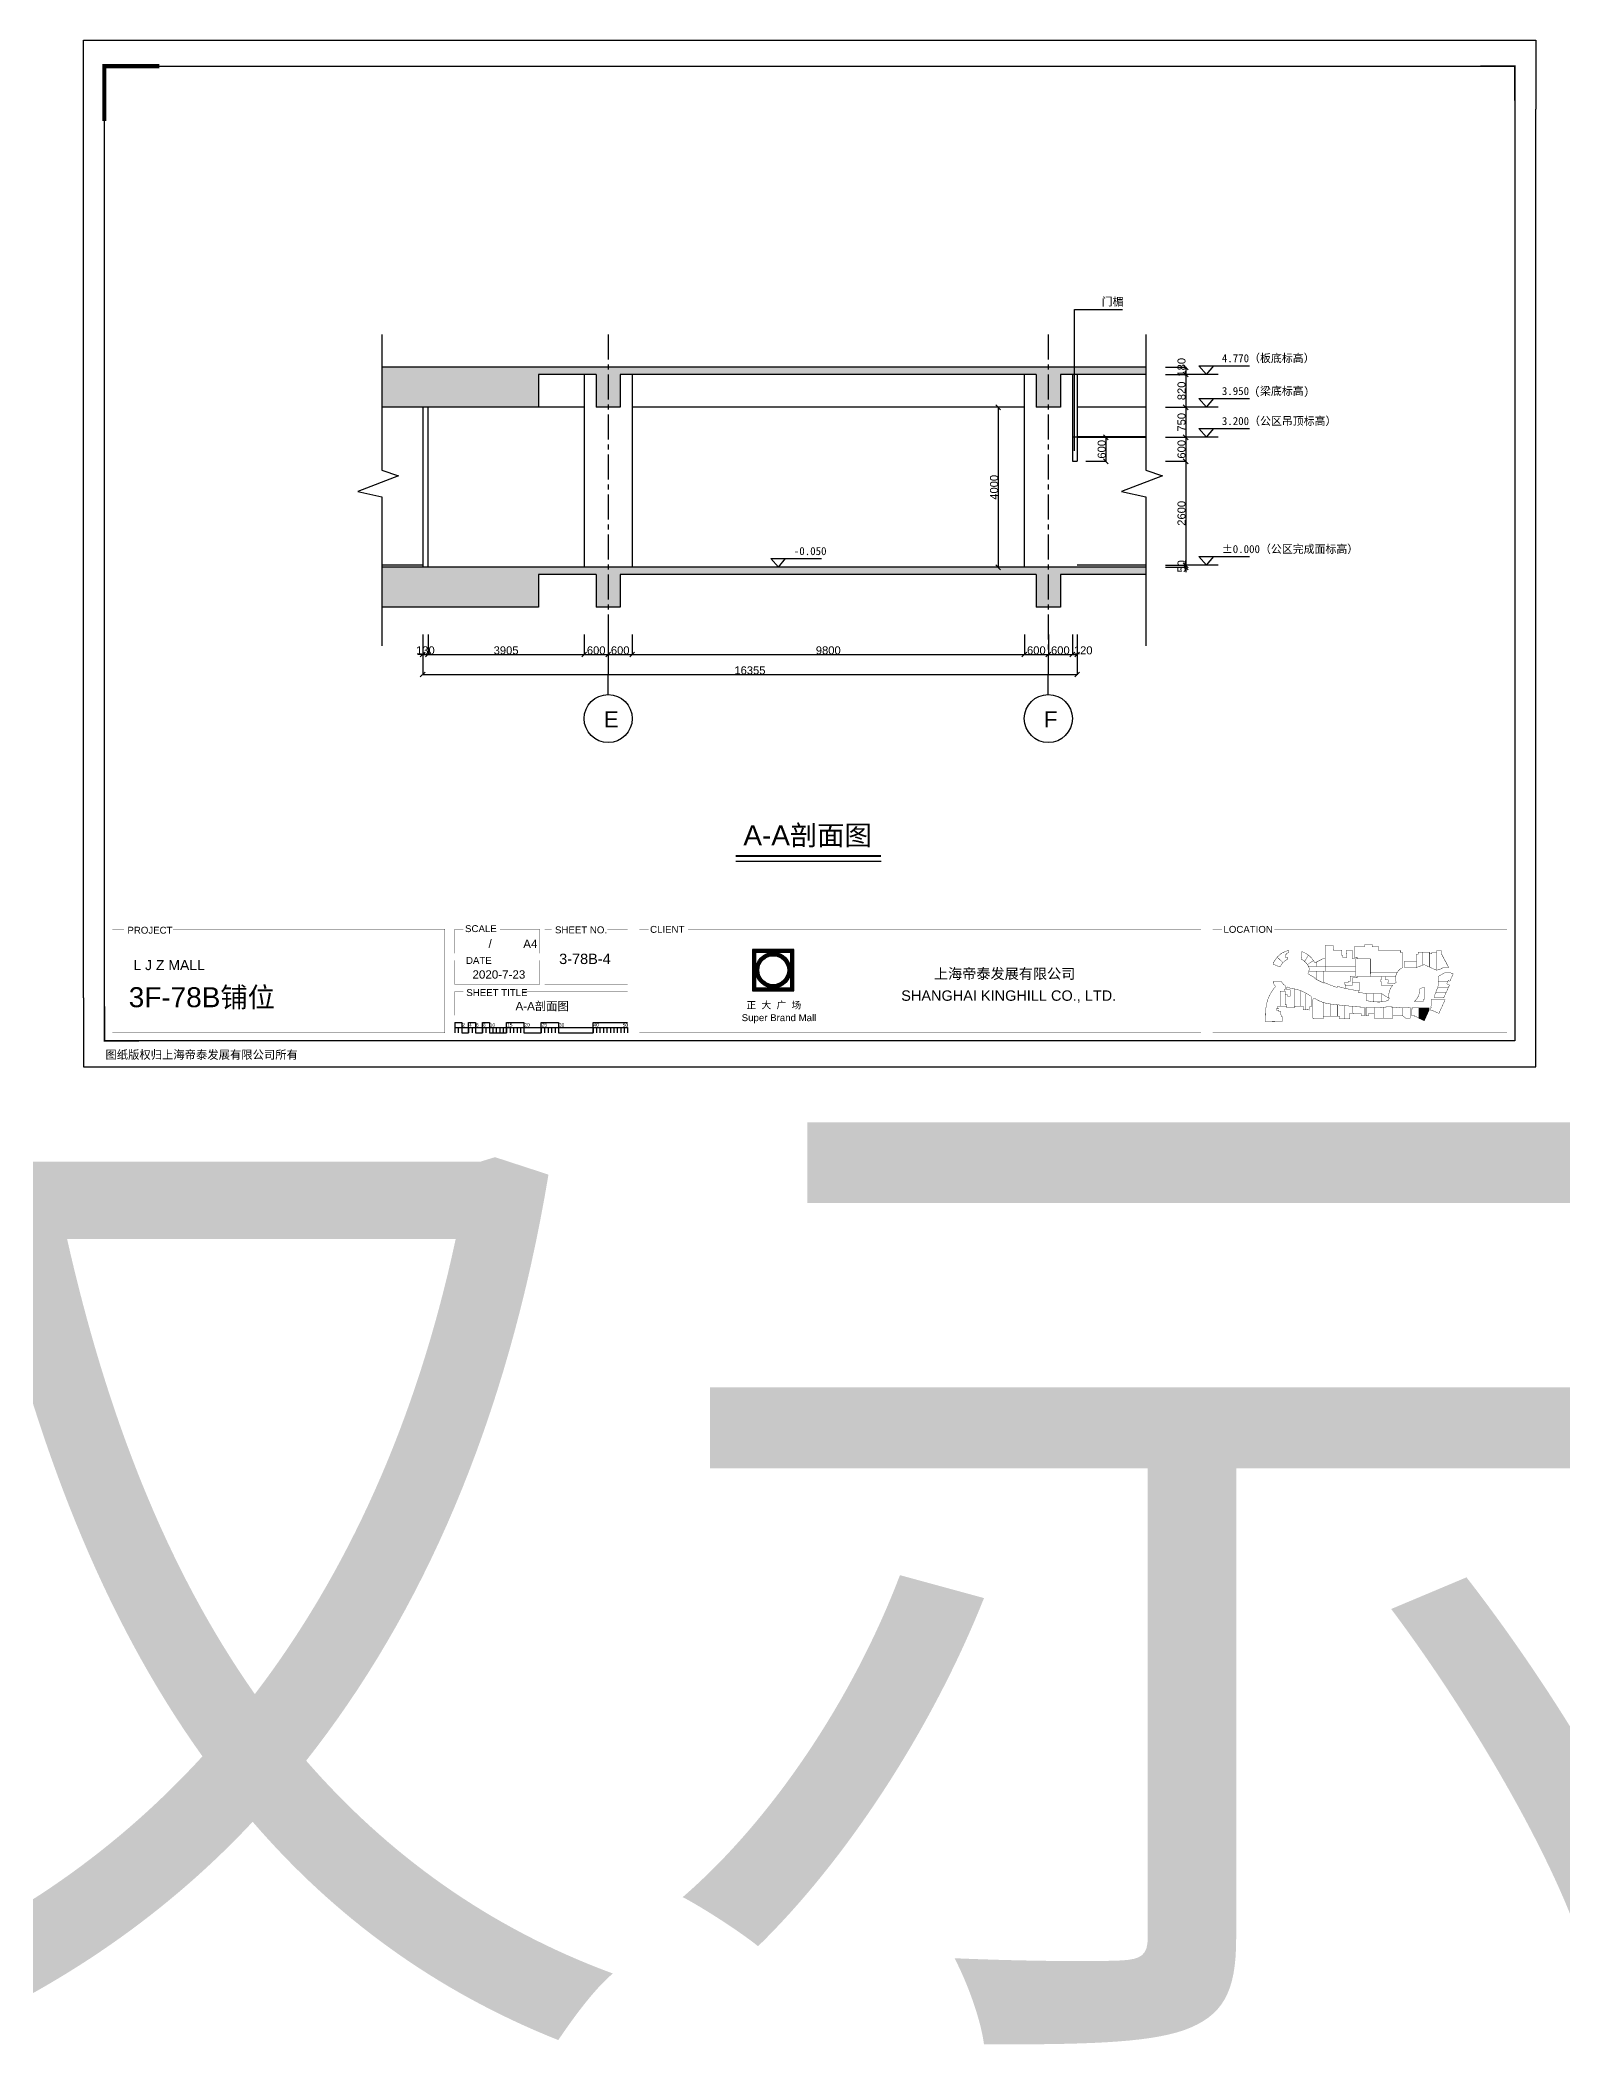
# Model space of a CAD drawing. Header units: inches. Extents: x -26443 to 171571, y -36276 to 39274.
# Drawn here: x 103735 to 141787, y -36276 to 13931 of the extents above; entities that cross this region are included whole.
import ezdxf
from ezdxf.enums import TextEntityAlignment as Align

# ---------------------------------------------------------------- set-up
doc = ezdxf.new("R2010")
doc.units = ezdxf.units.IN
doc.header["$MEASUREMENT"] = 0
doc.linetypes.add('CENTER', pattern=[2, 1.25, -0.25, 0.25, -0.25])
for name, color, linetype in [('DIM', 3, 'Continuous'), ('DIM TEXT', 7, 'Continuous'), ('WALL', 255, 'Continuous'), ('轴线', 10, 'CENTER')]:
    doc.layers.add(name, color=color, linetype=linetype)
doc.styles.get("Standard").update_dxf_attribs({"font": 'arial.ttf'})
doc.dimstyles.new('DIM-200MM', dxfattribs={"dimtxt": 200, "dimasz": 120, "dimexe": 10, "dimexo": 10, "dimgap": 0.7, "dimtad": 1, "dimdec": 0, "dimrnd": 5, "dimzin": 1, "dimdsep": 46, "dimtxsty": 'Standard', "dimblk": 'OBLIQUE', "dimcen": 0.5, "dimdle": 1, "dimclrd": 256, "dimclre": 256, "dimclrt": 7, "dimaunit": 1, "dimadec": 0, "dimazin": 0, "dimtfac": 1, "dimtdec": 0, "dimtix": 1, "dimtmove": 2, "dimatfit": 3, "dimfxl": 0, "dimtolj": 1, "dimtzin": 1, "dimarcsym": 0})

# ---------------------------------------------------------------- blocks, each defined once
blk = doc.blocks.new('A$C66BE637F')
at = {"const_width": 417}
blk.add_lwpolyline([(208, 5352), (208, 208), (5352, 208), (5352, 5352)], close=True, dxfattribs=at)
at = {"color": 8}
for points in [[(0, 5560), (0, 0), (5560, 0), (5560, 5560)], [(417, 5143), (417, 417), (5143, 417), (5143, 5143)]]:
    blk.add_lwpolyline(points, close=True, dxfattribs=at)
at = {"const_width": 417}
blk.add_lwpolyline([(625, 2780, 1), (4935, 2780, 1)], format="xyb", close=True, dxfattribs=at)
at = {"color": 8}
for radius in [2363, 1947]:
    blk.add_circle((2780, 2780), radius, dxfattribs=at)
blk = doc.blocks.new('_Oblique')
at = {"color": 0, "linetype": 'ByBlock', "lineweight": -2}
blk.add_line((-0.5, -0.5), (0.5, 0.5), dxfattribs=at)
blk = doc.blocks.new('*D145')
at = {"layer": 'DEFPOINTS', "color": 0, "transparency": 16777216}
for p in [(113295, 1534), (129650, 1831), (129650, -1925)]:
    blk.add_point(p, dxfattribs=at)
at = {"layer": 'DIM', "lineweight": -2, "transparency": 16777216}
for p, q in [((113295, -1425), (113295, -1935)), ((129650, -1425), (129650, -1935)), ((113294, -1925), (129651, -1925))]:
    blk.add_line(p, q, dxfattribs=at)
at = {"layer": 'DIM', "lineweight": -2, "transparency": 16777216, "xscale": 120, "yscale": 120, "zscale": 120, "rotation": 180}
blk.add_blockref('_Oblique', (113295, -1925), dxfattribs=at)
at = {"layer": 'DIM', "lineweight": -2, "transparency": 16777216, "xscale": 120, "yscale": 120, "zscale": 120}
blk.add_blockref('_Oblique', (129650, -1925), dxfattribs=at)
at = {"layer": 'DIM', "color": 7, "transparency": 16777216, "insert": (121472, -1822), "char_height": 200, "attachment_point": 5}
blk.add_mtext('\\A1;16355', dxfattribs=at)
blk = doc.blocks.new('*D146')
at = {"layer": 'DEFPOINTS', "color": 0, "transparency": 16777216}
for p in [(113295, 1366), (113427, 1366), (113427, -1425)]:
    blk.add_point(p, dxfattribs=at)
at = {"layer": 'DIM', "lineweight": -2, "transparency": 16777216}
for p, q in [((113295, -925), (113295, -1435)), ((113427, -925), (113427, -1435)), ((113295, -1425), (113175, -1425)), ((113295, -1425), (113427, -1425)), ((113427, -1425), (113547, -1425))]:
    blk.add_line(p, q, dxfattribs=at)
at = {"layer": 'DIM', "lineweight": -2, "transparency": 16777216, "xscale": 120, "yscale": 120, "zscale": 120}
blk.add_blockref('_Oblique', (113295, -1425), dxfattribs=at)
at = {"layer": 'DIM', "lineweight": -2, "transparency": 16777216, "xscale": 120, "yscale": 120, "zscale": 120, "rotation": 180}
blk.add_blockref('_Oblique', (113427, -1425), dxfattribs=at)
at = {"layer": 'DIM', "color": 7, "transparency": 16777216, "insert": (113361, -1322), "char_height": 200, "attachment_point": 5}
blk.add_mtext('\\A1;130', dxfattribs=at)
blk = doc.blocks.new('*D147')
at = {"layer": 'DEFPOINTS', "color": 0, "transparency": 16777216}
for p in [(113427, 1366), (117330, 1149), (117330, -1425)]:
    blk.add_point(p, dxfattribs=at)
at = {"layer": 'DIM', "lineweight": -2, "transparency": 16777216}
for p, q in [((113427, -925), (113427, -1435)), ((117330, -925), (117330, -1435)), ((113426, -1425), (117331, -1425))]:
    blk.add_line(p, q, dxfattribs=at)
at = {"layer": 'DIM', "lineweight": -2, "transparency": 16777216, "xscale": 120, "yscale": 120, "zscale": 120, "rotation": 180}
blk.add_blockref('_Oblique', (113427, -1425), dxfattribs=at)
at = {"layer": 'DIM', "lineweight": -2, "transparency": 16777216, "xscale": 120, "yscale": 120, "zscale": 120}
blk.add_blockref('_Oblique', (117330, -1425), dxfattribs=at)
at = {"layer": 'DIM', "color": 7, "transparency": 16777216, "insert": (115378, -1322), "char_height": 200, "attachment_point": 5}
blk.add_mtext('\\A1;3905', dxfattribs=at)
blk = doc.blocks.new('*D148')
at = {"layer": 'DEFPOINTS', "color": 0, "transparency": 16777216}
for p in [(117330, 1149), (117930, 1167), (117930, -1425)]:
    blk.add_point(p, dxfattribs=at)
at = {"layer": 'DIM', "lineweight": -2, "transparency": 16777216}
for p, q in [((117330, -925), (117330, -1435)), ((117930, -925), (117930, -1435)), ((117329, -1425), (117931, -1425))]:
    blk.add_line(p, q, dxfattribs=at)
at = {"layer": 'DIM', "lineweight": -2, "transparency": 16777216, "xscale": 120, "yscale": 120, "zscale": 120, "rotation": 180}
blk.add_blockref('_Oblique', (117330, -1425), dxfattribs=at)
at = {"layer": 'DIM', "lineweight": -2, "transparency": 16777216, "xscale": 120, "yscale": 120, "zscale": 120}
blk.add_blockref('_Oblique', (117930, -1425), dxfattribs=at)
at = {"layer": 'DIM', "color": 7, "transparency": 16777216, "insert": (117630, -1322), "char_height": 200, "attachment_point": 5}
blk.add_mtext('\\A1;600', dxfattribs=at)
blk = doc.blocks.new('*D149')
at = {"layer": 'DEFPOINTS', "color": 0, "transparency": 16777216}
for p in [(117930, 1167), (118530, 1167), (118530, -1425)]:
    blk.add_point(p, dxfattribs=at)
at = {"layer": 'DIM', "lineweight": -2, "transparency": 16777216}
for p, q in [((117930, -925), (117930, -1435)), ((118530, -925), (118530, -1435)), ((117929, -1425), (118531, -1425))]:
    blk.add_line(p, q, dxfattribs=at)
at = {"layer": 'DIM', "lineweight": -2, "transparency": 16777216, "xscale": 120, "yscale": 120, "zscale": 120, "rotation": 180}
blk.add_blockref('_Oblique', (117930, -1425), dxfattribs=at)
at = {"layer": 'DIM', "lineweight": -2, "transparency": 16777216, "xscale": 120, "yscale": 120, "zscale": 120}
blk.add_blockref('_Oblique', (118530, -1425), dxfattribs=at)
at = {"layer": 'DIM', "color": 7, "transparency": 16777216, "insert": (118230, -1322), "char_height": 200, "attachment_point": 5}
blk.add_mtext('\\A1;600', dxfattribs=at)
blk = doc.blocks.new('*D150')
at = {"layer": 'DEFPOINTS', "color": 0, "transparency": 16777216}
for p in [(128330, 1778), (118530, 1167), (128330, -1425)]:
    blk.add_point(p, dxfattribs=at)
at = {"layer": 'DIM', "lineweight": -2, "transparency": 16777216}
for p, q in [((118530, -925), (118530, -1435)), ((128330, -925), (128330, -1435)), ((118529, -1425), (128331, -1425))]:
    blk.add_line(p, q, dxfattribs=at)
at = {"layer": 'DIM', "lineweight": -2, "transparency": 16777216, "xscale": 120, "yscale": 120, "zscale": 120, "rotation": 180}
blk.add_blockref('_Oblique', (118530, -1425), dxfattribs=at)
at = {"layer": 'DIM', "lineweight": -2, "transparency": 16777216, "xscale": 120, "yscale": 120, "zscale": 120}
blk.add_blockref('_Oblique', (128330, -1425), dxfattribs=at)
at = {"layer": 'DIM', "color": 7, "transparency": 16777216, "insert": (123430, -1322), "char_height": 200, "attachment_point": 5}
blk.add_mtext('\\A1;9800', dxfattribs=at)
blk = doc.blocks.new('*D151')
at = {"layer": 'DEFPOINTS', "color": 0, "transparency": 16777216}
for p in [(128930, 2326), (128330, 1778), (128930, -1425)]:
    blk.add_point(p, dxfattribs=at)
at = {"layer": 'DIM', "lineweight": -2, "transparency": 16777216}
for p, q in [((128330, -925), (128330, -1435)), ((128930, -925), (128930, -1435)), ((128329, -1425), (128931, -1425))]:
    blk.add_line(p, q, dxfattribs=at)
at = {"layer": 'DIM', "lineweight": -2, "transparency": 16777216, "xscale": 120, "yscale": 120, "zscale": 120, "rotation": 180}
blk.add_blockref('_Oblique', (128330, -1425), dxfattribs=at)
at = {"layer": 'DIM', "lineweight": -2, "transparency": 16777216, "xscale": 120, "yscale": 120, "zscale": 120}
blk.add_blockref('_Oblique', (128930, -1425), dxfattribs=at)
at = {"layer": 'DIM', "color": 7, "transparency": 16777216, "insert": (128630, -1322), "char_height": 200, "attachment_point": 5}
blk.add_mtext('\\A1;600', dxfattribs=at)
blk = doc.blocks.new('*D152')
at = {"layer": 'DEFPOINTS', "color": 0, "transparency": 16777216}
for p in [(128930, 2326), (129530, 1814), (129530, -1425)]:
    blk.add_point(p, dxfattribs=at)
at = {"layer": 'DIM', "lineweight": -2, "transparency": 16777216}
for p, q in [((128930, -925), (128930, -1435)), ((129530, -925), (129530, -1435)), ((128929, -1425), (129531, -1425))]:
    blk.add_line(p, q, dxfattribs=at)
at = {"layer": 'DIM', "lineweight": -2, "transparency": 16777216, "xscale": 120, "yscale": 120, "zscale": 120, "rotation": 180}
blk.add_blockref('_Oblique', (128930, -1425), dxfattribs=at)
at = {"layer": 'DIM', "lineweight": -2, "transparency": 16777216, "xscale": 120, "yscale": 120, "zscale": 120}
blk.add_blockref('_Oblique', (129530, -1425), dxfattribs=at)
at = {"layer": 'DIM', "color": 7, "transparency": 16777216, "insert": (129230, -1322), "char_height": 200, "attachment_point": 5}
blk.add_mtext('\\A1;600', dxfattribs=at)
blk = doc.blocks.new('*D153')
at = {"layer": 'DEFPOINTS', "color": 0, "transparency": 16777216}
for p in [(129530, 1814), (129650, 1831), (129650, -1425)]:
    blk.add_point(p, dxfattribs=at)
at = {"layer": 'DIM', "lineweight": -2, "transparency": 16777216}
for p, q in [((129530, -925), (129530, -1435)), ((129650, -925), (129650, -1435)), ((129529, -1425), (129651, -1425))]:
    blk.add_line(p, q, dxfattribs=at)
at = {"layer": 'DIM', "lineweight": -2, "transparency": 16777216, "xscale": 120, "yscale": 120, "zscale": 120, "rotation": 180}
blk.add_blockref('_Oblique', (129530, -1425), dxfattribs=at)
at = {"layer": 'DIM', "lineweight": -2, "transparency": 16777216, "xscale": 120, "yscale": 120, "zscale": 120}
blk.add_blockref('_Oblique', (129650, -1425), dxfattribs=at)
at = {"layer": 'DIM', "color": 7, "transparency": 16777216, "insert": (129801, -1322), "char_height": 200, "attachment_point": 5}
blk.add_mtext('\\A1;120', dxfattribs=at)
blk = doc.blocks.new('*D154')
at = {"layer": 'DEFPOINTS', "color": 0, "transparency": 16777216}
for p in [(131362, 5575), (131362, 4755), (132362, 4755)]:
    blk.add_point(p, dxfattribs=at)
at = {"layer": 'DIM', "lineweight": -2, "transparency": 16777216}
for p, q in [((131862, 5575), (132372, 5575)), ((132362, 5576), (132362, 4754)), ((131862, 4755), (132372, 4755))]:
    blk.add_line(p, q, dxfattribs=at)
at = {"layer": 'DIM', "lineweight": -2, "transparency": 16777216, "xscale": 120, "yscale": 120, "zscale": 120}
for p, rotation in [((132362, 5575), 90), ((132362, 4755), 270)]:
    blk.add_blockref('_Oblique', p, dxfattribs=dict(at, rotation=rotation))
at = {"layer": 'DIM', "color": 7, "transparency": 16777216, "insert": (132259, 5165), "char_height": 200, "attachment_point": 5, "rotation": 90}
blk.add_mtext('\\A1;820', dxfattribs=at)
blk = doc.blocks.new('*D155')
at = {"layer": 'DEFPOINTS', "color": 0, "transparency": 16777216}
for p in [(129650, 4005), (129650, 3405), (132362, 3405)]:
    blk.add_point(p, dxfattribs=at)
at = {"layer": 'DIM', "lineweight": -2, "transparency": 16777216}
for p, q in [((131862, 4005), (132372, 4005)), ((132362, 4006), (132362, 3404)), ((131862, 3405), (132372, 3405))]:
    blk.add_line(p, q, dxfattribs=at)
at = {"layer": 'DIM', "lineweight": -2, "transparency": 16777216, "xscale": 120, "yscale": 120, "zscale": 120}
for p, rotation in [((132362, 4005), 90), ((132362, 3405), 270)]:
    blk.add_blockref('_Oblique', p, dxfattribs=dict(at, rotation=rotation))
at = {"layer": 'DIM', "color": 7, "transparency": 16777216, "insert": (132259, 3705), "char_height": 200, "attachment_point": 5, "rotation": 90}
blk.add_mtext('\\A1;600', dxfattribs=at)
blk = doc.blocks.new('*D156')
at = {"layer": 'DEFPOINTS', "color": 0, "transparency": 16777216}
for p in [(129650, 3405), (129650, 805), (132362, 805)]:
    blk.add_point(p, dxfattribs=at)
at = {"layer": 'DIM', "lineweight": -2, "transparency": 16777216}
for p, q in [((131862, 3405), (132372, 3405)), ((132362, 3406), (132362, 804)), ((131862, 805), (132372, 805))]:
    blk.add_line(p, q, dxfattribs=at)
at = {"layer": 'DIM', "lineweight": -2, "transparency": 16777216, "xscale": 120, "yscale": 120, "zscale": 120}
for p, rotation in [((132362, 3405), 90), ((132362, 805), 270)]:
    blk.add_blockref('_Oblique', p, dxfattribs=dict(at, rotation=rotation))
at = {"layer": 'DIM', "color": 7, "transparency": 16777216, "insert": (132259, 2105), "char_height": 200, "attachment_point": 5, "rotation": 90}
blk.add_mtext('\\A1;2600', dxfattribs=at)
blk = doc.blocks.new('*D157')
at = {"layer": 'DEFPOINTS', "color": 0, "transparency": 16777216}
for p in [(131362, 805), (131362, 755), (132362, 805)]:
    blk.add_point(p, dxfattribs=at)
at = {"layer": 'DIM', "lineweight": -2, "transparency": 16777216}
for p, q in [((131862, 805), (132372, 805)), ((131862, 755), (132372, 755)), ((132362, 805), (132362, 925)), ((132362, 755), (132362, 805)), ((132362, 755), (132362, 635))]:
    blk.add_line(p, q, dxfattribs=at)
at = {"layer": 'DIM', "lineweight": -2, "transparency": 16777216, "xscale": 120, "yscale": 120, "zscale": 120}
for p, rotation in [((132362, 805), 270), ((132362, 755), 90)]:
    blk.add_blockref('_Oblique', p, dxfattribs=dict(at, rotation=rotation))
at = {"layer": 'DIM', "color": 7, "transparency": 16777216, "insert": (132259, 780), "char_height": 200, "attachment_point": 5, "rotation": 90}
blk.add_mtext('\\A1;50', dxfattribs=at)
blk = doc.blocks.new('*D158')
at = {"layer": 'DEFPOINTS', "color": 0, "transparency": 16777216}
for p in [(131362, 5755), (131362, 5575), (132362, 5575)]:
    blk.add_point(p, dxfattribs=at)
at = {"layer": 'DIM', "lineweight": -2, "transparency": 16777216}
for p, q in [((131862, 5755), (132372, 5755)), ((131862, 5575), (132372, 5575)), ((132362, 5756), (132362, 5574))]:
    blk.add_line(p, q, dxfattribs=at)
at = {"layer": 'DIM', "lineweight": -2, "transparency": 16777216, "xscale": 120, "yscale": 120, "zscale": 120}
for p, rotation in [((132362, 5755), 90), ((132362, 5575), 270)]:
    blk.add_blockref('_Oblique', p, dxfattribs=dict(at, rotation=rotation))
at = {"layer": 'DIM', "color": 7, "transparency": 16777216, "insert": (132259, 5755), "char_height": 200, "attachment_point": 5, "rotation": 90}
blk.add_mtext('\\A1;180', dxfattribs=at)
blk = doc.blocks.new('*D159')
at = {"layer": 'DEFPOINTS', "color": 0, "transparency": 16777216}
for p in [(131362, 4755), (131362, 4005), (132362, 4005)]:
    blk.add_point(p, dxfattribs=at)
at = {"layer": 'DIM', "lineweight": -2, "transparency": 16777216}
for p, q in [((131862, 4755), (132372, 4755)), ((132362, 4756), (132362, 4004)), ((131862, 4005), (132372, 4005))]:
    blk.add_line(p, q, dxfattribs=at)
at = {"layer": 'DIM', "lineweight": -2, "transparency": 16777216, "xscale": 120, "yscale": 120, "zscale": 120}
for p, rotation in [((132362, 4755), 90), ((132362, 4005), 270)]:
    blk.add_blockref('_Oblique', p, dxfattribs=dict(at, rotation=rotation))
at = {"layer": 'DIM', "color": 7, "transparency": 16777216, "insert": (132259, 4380), "char_height": 200, "attachment_point": 5, "rotation": 90}
blk.add_mtext('\\A1;750', dxfattribs=at)
blk = doc.blocks.new('*D160')
at = {"layer": 'DEFPOINTS', "color": 0, "transparency": 16777216}
for p in [(128330, 4755), (127677, 755), (128330, 755)]:
    blk.add_point(p, dxfattribs=at)
at = {"layer": 'DIM', "lineweight": -2, "transparency": 16777216}
for p, q in [((128177, 4755), (127667, 4755)), ((127677, 4756), (127677, 754)), ((128177, 755), (127667, 755))]:
    blk.add_line(p, q, dxfattribs=at)
at = {"layer": 'DIM', "lineweight": -2, "transparency": 16777216, "xscale": 120, "yscale": 120, "zscale": 120}
for p, rotation in [((127677, 4755), 90), ((127677, 755), 270)]:
    blk.add_blockref('_Oblique', p, dxfattribs=dict(at, rotation=rotation))
at = {"layer": 'DIM', "color": 7, "transparency": 16777216, "insert": (127574, 2755), "char_height": 200, "attachment_point": 5, "rotation": 90}
blk.add_mtext('\\A1;4000', dxfattribs=at)
blk = doc.blocks.new('*D161')
at = {"layer": 'DEFPOINTS', "color": 0, "transparency": 16777216}
for p in [(129650, 4005), (129650, 3405), (130367, 3405)]:
    blk.add_point(p, dxfattribs=at)
at = {"layer": 'DIM', "lineweight": -2, "transparency": 16777216}
for p, q in [((129867, 4005), (130377, 4005)), ((130367, 4006), (130367, 3404)), ((129867, 3405), (130377, 3405))]:
    blk.add_line(p, q, dxfattribs=at)
at = {"layer": 'DIM', "lineweight": -2, "transparency": 16777216, "xscale": 120, "yscale": 120, "zscale": 120}
for p, rotation in [((130367, 4005), 90), ((130367, 3405), 270)]:
    blk.add_blockref('_Oblique', p, dxfattribs=dict(at, rotation=rotation))
at = {"layer": 'DIM', "color": 7, "transparency": 16777216, "insert": (130264, 3705), "char_height": 200, "attachment_point": 5, "rotation": 90}
blk.add_mtext('\\A1;600', dxfattribs=at)

msp = doc.modelspace()

# ---------------------------------------------------------------- hatches: boundary and pattern name
h = msp.add_hatch(color=256)
h.dxf.hatch_style = 1
h.paths.add_polyline_path([(138189.4, -10490.4), (138189.4, -10518.8), (138326.1, -10580.6), (138446.4, -10315), (138446.4, -10254.5), (138189.4, -10254.5)])
at = {"layer": 'WALL'}
h = msp.add_hatch(color=256, dxfattribs=at)
h.dxf.hatch_style = 1
h.paths.add_polyline_path([(112273.6, 5754.9), (112273.6, 4754.9), (116188.8, 4754.9), (116188.8, 5574.9), (117629.7, 5574.9), (117629.7, 4754.9), (118229.7, 4754.9), (118229.7, 5574.9), (128629.7, 5574.9), (128629.7, 4754.9), (129229.7, 4754.9), (129229.7, 5574.9), (131362.3, 5574.9), (131362.3, 5754.9)])
h.paths.add_polyline_path([(112273.6, 754.9), (112273.6, -245.1), (116188.8, -245.1), (116188.8, 574.9), (117629.7, 574.9), (117629.7, -245.1), (118229.7, -245.1), (118229.7, 574.9), (128629.7, 574.9), (128629.7, -245.1), (129229.7, -245.1), (129229.7, 574.9), (131362.3, 574.9), (131362.3, 754.9)])

# ---------------------------------------------------------------- linework, layer by layer
for p, q in [((117329.7, 5574.9), (117329.7, 754.9)), ((118529.7, 5574.9), (118529.7, 754.9)), ((128329.7, 5574.9), (128329.7, 754.9)), ((117329.7, 4754.9), (112273.6, 4754.9)), ((128329.7, 4754.9), (118529.7, 4754.9)), ((131362.3, 4754.9), (129649.7, 4754.9)), ((113295, 804.9), (112273.6, 804.9)), ((131362.3, 804.9), (129649.7, 804.9))]:
    msp.add_line(p, q)
at = {"ltscale": 300}
for p, q in [((134661.7, -10265.3), (134661.7, -10272.9)), ((135454.6, -10288.4), (135452.6, -10290.4)), ((135452.6, -10328.4), (135454.6, -10330.3))]:
    msp.add_line(p, q, dxfattribs=at)
at = {"color": 8}
msp.add_line((114096, -10748.5), (118416, -10748.5), dxfattribs=at)
for points in [[(104821.1, -10001.8), (104821.1, 13931), (139381.1, 13931)], [(139381.1, 13931), (141109.1, 13931), (141109.1, 12203)], [(139381.1, -11729.8), (141109.1, -11729.8), (141109.1, 12203)], [(121117.5, -6590.3), (124752, -6590.3)], [(104821.1, -10001.8), (104821.1, -11729.8), (139381.1, -11729.8)], [(114096, -10618.9), (114096, -10878.1)], [(114268.8, -10748.5), (114268.8, -10878.1)], [(115824, -10748.5), (115824, -10878.1)], [(116256, -10748.5), (116256, -10878.1)], [(118416, -10748.5), (118416, -10878.1)]]:
    msp.add_lwpolyline(points)
for points, const_width in [([(105339.5, 11910.8), (105339.5, 13283), (106711.7, 13283)], 103.7), ([(140590.7, 12419), (140590.7, 13283), (139726.7, 13283)], 43.2), ([(121117.5, -6458.9), (124752, -6458.9)], 50), ([(107058.2, -8290.3), (113849.6, -8290.3), (113849.6, -10881.8), (105539.5, -10881.8), (105539.5, -8290.3), (105829.1, -8290.3)], 4.32), ([(115222.6, -8290.3), (116212.8, -8290.3), (116212.8, -8895.1), (114096, -8895.1), (114096, -8290.3), (114312, -8290.3)], 4.32), ([(115768.4, -8463.6), (115768.4, -8848.8)], 4.32), ([(117910, -8290.3), (118416, -8290.3), (118416, -9672.7), (116342.4, -9672.7), (116342.4, -8290.3), (116515.2, -8290.3)], 4.32), ([(119927.8, -8290.3), (132745.3, -8290.3), (132745.3, -10881.8), (118708.2, -10881.8), (118708.2, -8290.3), (118941.3, -8290.3)], 4.32), ([(134576.6, -8290.3), (140390.7, -8290.3), (140390.7, -10881.8), (133037.5, -10881.8), (133037.5, -8290.3), (133270.6, -8290.3)], 4.32), ([(115087.8, -9067.9), (116212.8, -9067.9), (116212.8, -9672.7), (114096, -9672.7), (114096, -9067.9), (114312, -9067.9)], 4.32), ([(115776.9, -9845.5), (118416, -9845.5), (118416, -10441.5), (114096, -10441.5), (114096, -9845.5), (114312, -9845.5)], 4.32), ([(105339.5, -10217.8), (105339.5, -11081.8), (106203.5, -11081.8)], 43.2), ([(114268.8, -10618.9), (114268.8, -10748.5)], 8.64), ([(114441.6, -10618.9), (114441.6, -10748.5)], 8.64), ([(114614.4, -10618.9), (114614.4, -10748.5)], 8.64), ([(114787.2, -10618.9), (114787.2, -10748.5)], 8.64), ([(114960, -10618.9), (114960, -10748.5)], 8.64), ([(115392, -10618.9), (115392, -10748.5)], 8.64), ([(115824, -10618.9), (115824, -10748.5)], 8.64), ([(116256, -10618.9), (116256, -10748.5)], 8.64), ([(116688, -10618.9), (116688, -10748.5)], 8.64), ([(117552, -10618.9), (117552, -10748.5)], 8.64), ([(118416, -10618.9), (118416, -10748.5)], 8.64)]:
    msp.add_lwpolyline(points, dxfattribs=dict(const_width=const_width))
msp.add_lwpolyline([(105339.5, 13283), (140590.7, 13283), (140590.7, -11081.8), (105339.5, -11081.8)], close=True)
at = {"ltscale": 300, "const_width": 9}
for points in [[(134722.9, -9237.2), (134574.2, -9175.6), (134549, -9168.9), (134552.8, -9120), (134571.7, -9103.9), (134575.5, -9079.4), (134595.6, -9064.8), (134601.4, -9040.7), (134622.5, -9027.8), (134630.2, -9004.2), (134652.3, -8992.9), (134742.2, -9076), (134742.2, -9076), (134795.8, -9125.6, 0.099623), (134722.9, -9237.2, -1.1974429)], [(134795.8, -9125.6), (134652.3, -8993), (134661.8, -8970.1), (134684.7, -8960.5), (134695.9, -8938.5), (134719.5, -8930.8), (134732.4, -8909.7), (134756.5, -8903.9), (134771.1, -8883.8), (134795.6, -8879.9), (134811.7, -8861.1), (134836.4, -8859.1), (134853.9, -8841.6), (134878.7, -8841.6), (134897.6, -8825.5), (134922.3, -8827.5), (134932.3, -8820.2), (134936.4, -8826.5, 0.0897958), (134926.6, -8880.5), (134885.4, -8894.9, 0.0244082), (134888.9, -8919.7), (134846.6, -8935.2), (134846.6, -8991.8), (134905.1, -8991.8), (134905.1, -8991.8), (134905.3, -9003.8), (134919.9, -9035.4, 0.1012671), (134795.8, -9125.6, -1.1974429)], [(134890.6, -10177.9), (134847.4, -10178.3), (134845.6, -9928.7), (134904.2, -9928.7), (134904.1, -9962.7), (134975.6, -9962.7), (134973.6, -9803.9), (134891.6, -9803.9), (134891.6, -9732.4, 0.0937265), (135080.6, -9782.8), (135080.6, -10256.9), (134890.6, -10256.9), (134890.6, -10214.9), (134890.6, -10214.9), (134890.6, -10214.9), (134890.6, -10214.9), (134890.6, -10177.9)], [(138297.2, -10105.3), (138297.2, -10048.9), (138320.6, -10048.9), (138320.6, -9741.6), (138308.6, -9741.6), (138308.6, -9735.5), (138202.9, -9787.6, -0.2612401), (138079.2, -10090.9), (138079.2, -10105.3), (138297.2, -10105.3)], [(136329.8, -10199.4), (136329.8, -10533.2), (136208.6, -10533.2), (136208.6, -10462.1), (136160.6, -10462.1), (136160.6, -10180.9, -0.0010513), (136329.8, -10199.4, -9.1553931)], [(136532.6, -10219.4), (136532.6, -10390), (136467.4, -10389.7), (136467.4, -10533.2), (136329.8, -10533.2), (136329.8, -10199.4, -0.0010277), (136532.6, -10219.4, -9.889307)], [(137315.2, -10237.5), (137315.2, -10514.8), (137071.4, -10517), (137071.4, -10250.7), (137071.4, -10250.4, 0.0241907), (137315.2, -10237.5, -0.0295552)], [(137540.9, -10235.9), (137540.9, -10445.5), (137540, -10445.4), (137539.8, -10512.7), (137315.2, -10514.8), (137315.2, -10270.1), (137315.2, -10237.5, -0.0305095), (137540.9, -10235.9, -1.0139993)], [(137780.6, -10256.9), (137780.7, -10445.7), (137540.8, -10445.8), (137540.9, -10235.9, -0.0221589), (137680.9, -10249.2, 0.0082588), (137780.6, -10256.9, 0.9651017)], [(137972.6, -10246.1), (137972.6, -10285.7), (137971.4, -10285.7), (137971.4, -10513.5), (137858.6, -10513.5), (137792.6, -10459.7), (137780.6, -10451.3), (137780.6, -10256.9, 0.0371099), (137972.6, -10246.1, 1.730831)]]:
    msp.add_lwpolyline(points, format="xyb", dxfattribs=at)
for points in [[(135429.2, -8939.2, 0.085486), (135258.6, -8848.5), (135258.6, -9003.7), (135248.6, -9003.7), (135248.6, -9038.8, -0.0657671), (135335.5, -9096.2)], [(135454.3, -8959.8), (135454.3, -8959.8, 0.0142869), (135429.2, -8939.2), (135335.5, -9096.2, -0.0657044), (135404.5, -9174), (135554.8, -9074.3, 0.0672378)], [(136827.9, -8680.5), (136827.9, -8728.9), (136573.5, -8728.9), (136571.4, -8991.9), (136643.6, -8991.9), (136643.6, -9031.9), (136976.6, -9034.4), (136976.6, -9400.9), (136976.4, -9469.3), (136644.2, -9469), (136643.6, -9504.9), (136532.6, -9504.9), (136531.4, -9611), (136700.6, -9611), (136700.6, -9830), (136671.4, -9826.4), (136672, -9873.5), (136874.6, -9894.1), (137060.6, -9894.1), (137060.6, -9894.1), (137245.7, -9894.1), (137445.5, -10019, -0.2388458), (137539.8, -9688.2), (137245.6, -9686.1), (137245.5, -9598.1), (137229.8, -9598.1), (137229.8, -9555.7), (137247.8, -9555.7), (137247.8, -9472.1), (137357.4, -9472.1), (137357.4, -9555.7), (137420.6, -9555.7), (137420.6, -9619.7), (137416.6, -9619.7), (137416.6, -9644.9), (137586.6, -9644.9), (137623.5, -9620.8, -0.2045021), (137637.4, -9390.6, -0.1852081), (137792.6, -9248.6), (137792.6, -8881), (137735.6, -8881), (137735.6, -8830.9), (137188.6, -8830.9), (137188.6, -8727.7), (137024.2, -8727.7), (137024.2, -8677.2)], [(136573.5, -8728.9), (136571.4, -8991.9), (136643.6, -8991.9), (136643.3, -9031.9), (136976.6, -9034.4), (136976.6, -9362.1), (137653.6, -9362.1, -0.156475), (137792.6, -9248.6), (137792.6, -8881), (137735.6, -8881), (137734.4, -8829.1), (137735.6, -8830.9), (137188.6, -8830.9), (137188.6, -8728.9), (137024.2, -8727.7), (137023.4, -8677.2), (136827.9, -8680.5), (136827.9, -8728.9)], [(135588.7, -9132.7, 0.0293973), (135554.8, -9074.3), (135404.5, -9174, -0.037734), (135434.2, -9226.1), (135643.1, -9226.1), (135643, -9104.8)], [(135620.6, -9336.2), (135440.6, -9336.1), (135423.1, -9371.1, 0.1012606), (135418.4, -9389.5, 0.139904), (135426.3, -9409.1, 0.0123298), (135597.3, -9508.8), (135588.7, -9524.5, 0.0024052), (135620.6, -9541.6)], [(135851.8, -9226.1), (135434.2, -9226.1, -0.1970374), (135440.6, -9336.1), (135851.8, -9336.1)], [(135800.6, -9376.9), (135800.6, -9336.3), (135620.6, -9336.2), (135620.6, -9541.6, 0.0133456), (135800.6, -9630.6), (135800.6, -9594.9)], [(134693.4, -10348.9), (134693.4, -10314.7), (134633.6, -10314.7), (134633.6, -10272.9), (134661.7, -10272.9), (134661.7, -10215.9), (134726.6, -10215.9), (134726.6, -9840.9), (134825.6, -9840.9), (134825.6, -9840.9), (134825.6, -9840.9), (134825.6, -9798), (134847.2, -9798.2), (134848.7, -9702.7, -0.0990057), (134751.3, -9597.3), (134561, -9597.5), (134561, -9619.7), (134554.3, -9620), (134555.9, -9653.7), (134573.9, -9671.9), (134578.6, -9695.8), (134597.8, -9709.8), (134602.2, -9729.5, 0.1658476), (134362.6, -10305.4), (134358.7, -10603.4), (134773.1, -10599.6), (134773, -10470.1), (134751.4, -10470.1), (134751.4, -10429.3), (134742.2, -10429.3), (134742.2, -10348.9)], [(135080.6, -9782.8, -0.0414372), (135237.5, -9827.6, -0.03648), (135374, -9891.5, -0.0110598), (135484.3, -9960.2, -0.2542325), (135500.5, -9990.5), (135499.5, -10234.3), (135499.5, -10234.3), (135453.6, -10234.4), (135453.6, -10289.4), (135413.8, -10289.4), (135413.8, -10304.1), (135296.6, -10304.1), (135296.6, -10216.9), (135080.6, -10218.1)], [(135080.6, -9782.8, -0.041533), (135237.5, -9827.6), (135225.3, -9854.9), (135225.3, -10216.9), (135080.6, -10216.9)], [(135236.9, -9828.9, -0.0459185), (135374, -9891.5), (135356.6, -9930.1), (135356.6, -10304.1), (135296.6, -10304.1), (135296.6, -10216.9), (135225.3, -10216.9), (135225.3, -9854.9)], [(135373.9, -9891.4), (135356.6, -9930.1), (135356.6, -10304.1), (135413.8, -10304.1), (135413.8, -10289.4), (135453.6, -10289.4), (135453.6, -10234.4), (135499.5, -10234.3), (135499.4, -10034.7), (135500.6, -10034.7), (135500.6, -9990.4, 0.253009), (135484.4, -9960.3, 0.0111111)], [(135800.6, -10122.6), (135800.6, -10462.1), (135798.6, -10462.1), (135798.6, -10528.9), (135547.3, -10530.9), (135547.3, -10512.6), (135541.8, -10512.6), (135541.6, -10057.4, -0.5720511), (135595.1, -10025.9, 0.006414), (135668, -10065.2, 0.0382994)], [(135541.6, -10058.4), (135541.8, -10512.6), (135547.3, -10512.6), (135547.3, -10530.9), (135798.6, -10528.9), (135798.6, -10462.1), (136171.4, -10462.1), (136208.6, -10462.1), (136208.6, -10533.2), (136467.4, -10533.2), (136467.4, -10389.7), (136567.9, -10390), (136567.9, -10403.8), (136754.8, -10403.8), (136754.8, -10453.7), (136828.6, -10453.7), (136828.6, -10241.5, -0.0148532), (136508.7, -10216.6), (136468.6, -10212.8, -0.0061258), (136160.6, -10180.6, -0.0054529), (135980.3, -10159.4, -0.0485985), (135800.6, -10122.3, -0.0376383), (135595.2, -10026.9, 0.5729069)], [(136345.4, -9686.2), (136531.4, -9686.2), (136531.4, -9611), (136700.6, -9611), (136700.6, -9830, -0.029902), (136345.4, -9768.7)], [(137060.6, -9934.1), (137060.6, -10101.9, -0.0165542), (136874.6, -10076.3), (136874.6, -9894.1), (136967.6, -9894.1), (137060.6, -9894.1)], [(137060.6, -9894.1), (137060.6, -10101.9, 0.0077876), (137148.6, -10109.6, 0.0291917), (137245.4, -10107.9), (137245.7, -9894.1)], [(137245.7, -9894.1), (137245.4, -10107.9, 0.0399012), (137402.2, -10077.5, 0.34222), (137445.3, -10017.9)], [(135980.6, -10159.7), (135980.7, -10462.1), (135800.6, -10462.1), (135800.6, -10122.6, 0.0459364)], [(136160.6, -10180.9), (136160.6, -10462.1), (135980.6, -10462.1), (135980.6, -10159.7, 0.0000852)], [(136532.6, -10219.4, 0.005809), (136828.6, -10241.5), (136828.6, -10453.7), (136754.8, -10453.7), (136754.8, -10403.8), (136567.9, -10403.8), (136567.9, -10390), (136533.4, -10390)], [(136868.6, -10453.7), (136868.6, -10243.7, 0.0138376), (137071.4, -10250.4, 0.0225876), (137251.4, -10242.6), (137315.2, -10237.5, -0.0305095), (137540.9, -10235.9, -0.0148938), (137665.3, -10247.1, 0.0205141), (137780.6, -10256.9, 0.0434763), (137972.6, -10246.1), (137971.4, -10513.5), (137858.6, -10513.5), (137780.6, -10451.3), (137780.6, -10445.7), (137540.9, -10445.8), (137539.8, -10445.8), (137539.8, -10512.7), (137293.8, -10515), (137071.4, -10517), (137071.4, -10398.9), (136933.7, -10398.9), (136933.7, -10453.7)]]:
    msp.add_lwpolyline(points, format="xyb", close=True, dxfattribs=at)
for points in [[(135851.8, -9028.5), (135793, -9028.3), (135643, -9104.8), (135643, -9132.8), (135643, -9134.9), (135643.1, -9168.9), (135643.1, -9226.1), (135851.8, -9226.1)], [(135851.8, -8695.9), (136047.4, -8696.4), (136047.4, -8810.5), (136263.4, -8811.7), (136263.4, -8944.1), (136289.2, -8944.1), (136289.2, -9000.9), (136392.6, -9000.9), (136392.6, -8896.9), (136371.9, -8896.9), (136371.9, -8825), (136531.4, -8825), (136531.4, -9031.9), (136603.6, -9031.9), (136603.6, -9226.1), (135851.8, -9226.1)], [(137071.4, -10250.4), (137071.4, -10398.9), (136933.7, -10398.9), (136933.7, -10453.7), (136868.6, -10453.7), (136868.6, -10244.1)], [(138015.1, -10254.5), (138015.1, -10267.9), (138020.4, -10267.9), (138020.4, -10284.7), (138015.1, -10284.7), (138015.1, -10453.4), (138087.1, -10453.4), (138087.1, -10478.4), (138140.6, -10478.4), (138140.6, -10490.4), (138189.4, -10490.4), (138189.4, -10518.8), (138326.1, -10580.6), (138446.4, -10315), (138446.4, -10254.5)], [(138500.6, -10048.9), (138837.7, -10048.9), (138845.8, -10052.6), (138691, -10395.4), (138528.9, -10322.2), (138488.5, -10322.2), (138488.6, -10256.9), (138494.1, -10256.9), (138493.8, -10241.3), (138488.5, -10241.3), (138488.5, -10234.4), (138487.3, -10234.4), (138500.6, -10201.3)]]:
    msp.add_lwpolyline(points, close=True, dxfattribs=at)
for points in [[(135800.6, -9630.6), (135818.9, -9638.9), (135826.1, -9623.7), (135980.2, -9687.7), (136145.6, -9747.1), (136156.8, -9719.3), (136344.1, -9769.1), (136345.5, -9662.1), (136329.8, -9662.1), (136329.8, -9620.9), (136421.6, -9619.7), (136421.6, -9598.1), (136471.2, -9598.1), (136471.2, -9464.9), (136603.6, -9464.9), (136603.6, -9031.9), (136531.4, -9031.9), (136531.4, -8825), (136371.9, -8825), (136371.9, -8896.9), (136392.6, -8896.9), (136392.6, -9000.9), (136289.2, -9000.9), (136289.2, -8945.3), (136263.4, -8945.3), (136263.4, -8811.7), (136047.4, -8811.7), (136047.8, -8696.4), (135851.8, -8696.4), (135851.8, -9336.1), (135800.6, -9336.3), (135800.6, -9630.6)], [(138129.8, -9246.8), (138280, -9191.5), (138280, -8865.3), (138172.7, -8865.3), (138172.7, -8913), (138129.8, -8913), (138129.8, -9246.8)], [(138280, -9191.5), (138280, -8865.3), (138451.5, -8865.3), (138451.5, -9235.1), (138332.6, -9180.9), (138308.6, -9180.9), (138280, -9191.5)], [(138451.5, -9235.1), (138631.5, -9317.2), (138631.5, -8874.5), (138512.7, -8874.5), (138512.7, -8907.7), (138451.5, -8907.7), (138451.5, -9235.1)], [(138631.5, -8832.1), (138631.5, -9317.1), (138732.6, -9285.1), (138806.5, -9245.3), (138928.3, -9245.3), (138928.6, -9242), (138926.3, -9238.2), (138924.2, -9217.5), (138907.8, -9204.4), (138907.3, -9203.1), (138905.3, -9182.3), (138888.7, -9168.4), (138886.3, -9147.1), (138869.8, -9133.2), (138867.4, -9111.8), (138850.8, -9098), (138848.5, -9076.6), (138831.9, -9062.8), (138829.5, -9041.3), (138813, -9027.5), (138810.5, -9006.1), (138794, -8992.3), (138791.6, -8970.9), (138775.1, -8957.1), (138772.7, -8935.6), (138756.5, -8922.5), (138756.2, -8921.7), (138755.2, -8922.2), (138752.7, -8917.1), (138752.7, -8832.1), (138631.5, -8832.1)], [(136606.5, -9226.1), (135851.8, -9226.1)], [(136606.5, -9336.1), (135851.8, -9336.1)], [(137608.2, -9472.1), (136633.7, -9472.1)], [(137639.5, -9362.1), (136976.6, -9362.1)], [(137831.8, -9090.6), (137831.8, -9247.2), (138129.8, -9247), (138129.8, -9091.2), (137878.9, -9090), (137878.7, -9090.6), (137831.8, -9090.6)], [(138669, -9472.5), (138668.9, -9608.7), (138909.1, -9608.9), (138925, -9573.7), (138964.3, -9591.5), (139046.8, -9408.8), (138971.7, -9374.4), (138845.2, -9374.2), (138669, -9472.5)], [(134720, -10215.3), (134844.2, -10214.9), (134844.2, -10214.9), (134890.6, -10214.9), (134890.4, -10177.5), (134847.4, -10177.5), (134845.5, -9840.9), (134726.9, -9840.9), (134726.3, -10215.3)], [(136532.6, -9577.9), (136532.6, -9574.8)], [(136532.6, -9608.9), (136532.6, -9611.9)], [(136572, -9586.9), (136575, -9584.5)], [(136572, -9608.9), (136575, -9611.9)], [(138614.8, -9862), (138578.7, -9958.3), (138578.7, -10008.9), (138809.5, -10009), (138870.7, -9873.9), (138645.6, -9873.9), (138614.8, -9862)], [(138661.8, -9737.9), (138614.1, -9863.8), (138645.6, -9873.9), (138870.7, -9873.9), (138932, -9737.9), (138661.8, -9737.9)], [(138668.9, -9608.9), (138668.9, -9717.4), (138661.4, -9738.9), (138932, -9737.9), (138954.2, -9688.8), (138886.8, -9658.3), (138909.1, -9608.9), (138668.9, -9608.7)], [(138189.4, -10490.4), (138189.4, -10254.5)]]:
    msp.add_lwpolyline(points, dxfattribs=at)
at = {"color": 8}
for points in [[(114096, -10618.9), (114268.8, -10618.9), (114268.8, -10878.1), (114441.6, -10878.1), (114441.6, -10618.9), (114614.4, -10618.9), (114614.4, -10878.1), (114787.2, -10878.1), (114787.2, -10618.9), (114960, -10618.9), (114960, -10878.1), (115392, -10878.1), (115392, -10618.9), (115824, -10618.9), (115824, -10878.1), (116256, -10878.1), (116256, -10618.9), (116688, -10618.9), (116688, -10878.1), (117552, -10878.1), (117552, -10618.9), (118416, -10618.9)], [(114182.4, -10748.5), (114182.4, -10878.1)], [(114441.6, -10748.5), (114441.6, -10878.1)], [(114528, -10748.5), (114528, -10878.1)], [(114614.4, -10748.5), (114614.4, -10878.1)], [(114787.2, -10748.5), (114787.2, -10878.1)], [(114873.6, -10748.5), (114873.6, -10878.1)], [(114960, -10748.5), (114960, -10878.1)], [(115046.4, -10748.5), (115046.4, -10878.1)], [(115132.8, -10748.5), (115132.8, -10878.1)], [(115219.2, -10748.5), (115219.2, -10878.1)], [(115305.6, -10748.5), (115305.6, -10878.1)], [(115392, -10748.5), (115392, -10878.1)], [(115478.4, -10748.5), (115478.4, -10878.1)], [(115564.8, -10748.5), (115564.8, -10878.1)], [(115651.2, -10748.5), (115651.2, -10878.1)], [(115737.6, -10748.5), (115737.6, -10878.1)], [(116342.4, -10748.5), (116342.4, -10878.1)], [(116428.8, -10748.5), (116428.8, -10878.1)], [(116515.2, -10748.5), (116515.2, -10878.1)], [(116601.6, -10748.5), (116601.6, -10878.1)], [(116688, -10748.5), (116688, -10878.1)], [(117552, -10748.5), (117552, -10878.1)], [(117638.4, -10748.5), (117638.4, -10878.1)], [(117724.8, -10748.5), (117724.8, -10878.1)], [(117811.2, -10748.5), (117811.2, -10878.1)], [(117897.6, -10748.5), (117897.6, -10878.1)], [(117984, -10748.5), (117984, -10878.1)], [(118070.4, -10748.5), (118070.4, -10878.1)], [(118156.8, -10748.5), (118156.8, -10878.1)], [(118243.2, -10748.5), (118243.2, -10878.1)], [(118329.6, -10748.5), (118329.6, -10878.1)]]:
    msp.add_lwpolyline(points, dxfattribs=at)
at = {"layer": 'DIM'}
for p, q in [((129580.2, 7202.5), (130785.5, 7202.5)), ((129580.2, 3669.7), (129580.2, 7202.5)), ((112273.6, 6577.7), (112273.6, 3182.2)), ((131362.3, 6577.7), (131362.3, 3182.2)), ((133173.6, 5574.9), (132362.3, 5574.9)), ((132687, 5792.6), (133953.3, 5792.6)), ((132687, 5792.6), (132879.4, 5574.9)), ((132879.4, 5574.9), (133061.8, 5792.6)), ((133173.6, 4754.9), (132362.3, 4754.9)), ((132687, 4972.6), (133953.3, 4972.6)), ((132687, 4972.6), (132879.4, 4754.9)), ((132879.4, 4754.9), (133061.8, 4972.6)), ((132687, 4222.6), (133953.3, 4222.6)), ((132687, 4222.6), (132879.4, 4004.9)), ((132879.4, 4004.9), (133061.8, 4222.6)), ((133173.6, 4004.9), (132362.3, 4004.9)), ((112692, 3042.3), (111671.3, 2645.9)), ((112273.6, 3182.2), (112692, 3042.3)), ((131780.7, 3042.3), (130760, 2645.9)), ((131362.3, 3182.2), (131780.7, 3042.3)), ((111671.3, 2645.9), (112273.6, 2519)), ((112273.6, 2519), (112273.6, -1210.7)), ((130760, 2645.9), (131362.3, 2519)), ((131362.3, 2519), (131362.3, -1210.7)), ((132687, 1022.6), (133953.3, 1022.6)), ((132687, 1022.6), (132879.4, 804.9)), ((132879.4, 804.9), (133061.8, 1022.6)), ((121990.5, 972.6), (123256.8, 972.6)), ((121990.5, 972.6), (122182.9, 754.9)), ((122182.9, 754.9), (122365.3, 972.6)), ((133173.6, 804.9), (132362.3, 804.9)), ((117929.7, -2425.1), (117929.7, -1925.1)), ((128929.7, -2425.1), (128929.7, -1925.1))]:
    msp.add_line(p, q, dxfattribs=at)
for centre in [(117929.7, -3025.1), (128929.7, -3025.1)]:
    msp.add_circle(centre, 600, dxfattribs=at)
at = {"layer": 'WALL'}
for p, q in [((131362.3, 5754.9), (112273.6, 5754.9)), ((117629.7, 5574.9), (116188.8, 5574.9)), ((116188.8, 5574.9), (116188.8, 4754.9)), ((117629.7, 5574.9), (117629.7, 4754.9)), ((118229.7, 5574.9), (118229.7, 4754.9)), ((128629.7, 5574.9), (118229.7, 5574.9)), ((128629.7, 5574.9), (128629.7, 4754.9)), ((131362.3, 5574.9), (129229.7, 5574.9)), ((129229.7, 5574.9), (129229.7, 4754.9)), ((129529.7, 5574.9), (129529.7, 3404.9)), ((129649.7, 5574.9), (129649.7, 3404.9)), ((113295, 4754.9), (113295, 754.9)), ((113426.7, 4754.9), (113426.7, 754.9)), ((118229.7, 4754.9), (117629.7, 4754.9)), ((129229.7, 4754.9), (128629.7, 4754.9)), ((129649.7, 4024.9), (131362.3, 4024.9)), ((129649.7, 4004.9), (129529.7, 4004.9)), ((129649.7, 4004.9), (131362.3, 4004.9)), ((129529.7, 3404.9), (129649.7, 3404.9)), ((131362.3, 754.9), (112273.6, 754.9)), ((117629.7, 574.9), (116188.8, 574.9)), ((116188.8, 574.9), (116188.8, -245.1)), ((117629.7, 574.9), (117629.7, -245.1)), ((128629.7, 574.9), (118229.7, 574.9)), ((118229.7, 574.9), (118229.7, -245.1)), ((128629.7, 574.9), (128629.7, -245.1)), ((131362.3, 574.9), (129229.7, 574.9)), ((129229.7, 574.9), (129229.7, -245.1)), ((116188.8, -245.1), (112273.6, -245.1)), ((118229.7, -245.1), (117629.7, -245.1)), ((129229.7, -245.1), (128629.7, -245.1))]:
    msp.add_line(p, q, dxfattribs=at)
at = {"layer": '轴线', "ltscale": 500}
for p, q in [((117929.7, 6577.7), (117929.7, -1925.1)), ((128929.7, 6577.7), (128929.7, -1925.1))]:
    msp.add_line(p, q, dxfattribs=at)

# ---------------------------------------------------------------- block references
at = {"xscale": 0.1864701341885847, "yscale": 0.1864701341885847, "zscale": 0.1864701341885847}
msp.add_blockref('A$C66BE637F', (121536.7, -9833.5), dxfattribs=at)

# ---------------------------------------------------------------- texts
for s, height, p in [('PROJECT', 172.8, (105915, -8402.1)), ('SCALE', 172.8, (114353, -8362.7)), ('SHEET NO.', 172.8, (116600.7, -8393.5)), ('CLIENT', 172.8, (118977.1, -8380.6)), ('LOCATION', 172.8, (133306.4, -8380.6)), ('DATE', 172.8, (114376.7, -9158.1)), ('A4', 207.36, (115807.1, -8760.9)), ('上海帝泰发展有限公司', 259.2, (126069.8, -9531.8)), ('SHEET TITLE', 172.8, (114384.5, -9961.8)), ('SHANGHAI KINGHILL CO., LTD.', 259.2, (125254, -10079.9)), ('Super Brand Mall', 172.8, (121266.6, -10588.4)), ('正  大  广  场', 172.8, (121384.2, -10273.8)), ('2', 86.4, (114280.6, -10725.7)), ('4', 86.4, (114453.4, -10725.7)), ('6', 86.4, (114626.2, -10725.7)), ('8', 86.4, (114799, -10725.7)), ('10', 86.4, (114971.8, -10725.7)), ('15', 86.4, (115403.8, -10725.7)), ('20', 86.4, (115835.8, -10725.7)), ('25', 86.4, (116267.8, -10725.7)), ('30', 86.4, (116699.8, -10725.7)), ('40', 86.4, (117563.8, -10725.7)), ('50', 86.4, (118295.2, -10728.8)), ('图纸版权归上海帝泰发展有限公司所有', 207.36, (105365.9, -11532))]:
    msp.add_text(s, height=height).set_placement(p)
at = {"attachment_point": 1}
for s, width, insert, char_height in [('A-A{\\fSimSun|b0|i0|c134|p2;剖面图}', 6808.082, (121308.1, -5693.5), 500), ('L J Z MALL', 6808.082, (106065.1, -9062.6), 250), ('{\\fSimSun|b0|i0|c134|p2;图纸数据仅示意}', 205426.225, (-17561.6, -14011.4), 20000)]:
    msp.add_mtext_dynamic_manual_height_columns(s, width=width, gutter_width=1, heights=[0], dxfattribs=dict(at, insert=insert, char_height=char_height))
for tag, text, p in [('/', 'AS NOTED', (115019.6, -8757.7)), ('2020-7-23', '2020-7-22', (115858.9, -9525.7))]:
    msp.add_attdef(tag, text=text, height=207.36).set_placement(p, align=Align.RIGHT)
for tag, p, s, height in [('3-78B-4', (116704.3, -9161.2), 'SHEET NO.', 259.2), ('3F-78B铺位', (105948, -10240.6), '###############', 500), ('A-A剖面图', (115613.9, -10316.4), 'SHEET-TITLE', 207.36)]:
    msp.add_attdef(tag, p, s, height=height)
at = {"layer": 'DIM TEXT', "attachment_point": 1}
for s, insert, char_height in [('{\\fSimSun|b0|i0|c134|p2;门楣}', (130262.6, 7495.9), 200), ('\\pt1000;{\\fSimSun|b0|i0|c134|p2;4.770（板底标高）}', (133266.4, 6081.3), 200), ('\\pt1000;{\\fSimSun|b0|i0|c134|p2;3.950 (梁底标高)}', (133266.4, 5261.3), 200), ('\\pt1000;{\\fSimSun|b0|i0|c134|p2;3.200（公区吊顶标高）}', (133266.4, 4511.3), 200), ('\\pt1000;{\\fSimSun|b0|i0|c134|p2;-0.050}', (122569.9, 1261.3), 200), ('\\pt1000;{\\fSimSun|b0|i0|c134|p2;±0.000（公区完成面标高）}', (133266.4, 1311.3), 200), ('E', (117818.4, -2843.2), 400), ('F', (128818.4, -2843.2), 400)]:
    msp.add_mtext_dynamic_manual_height_columns(s, width=10456.675, gutter_width=2, heights=[0], dxfattribs=dict(at, insert=insert, char_height=char_height))

# ---------------------------------------------------------------- dimensions: what is measured, and where the dimension line sits
at = {"layer": 'DIM'}
dim = msp.add_linear_dim(base=(132362.3, 5574.9), p1=(131362.3, 5754.9), p2=(131362.3, 5574.9), angle=90, dimstyle='DIM-200MM', dxfattribs=at)
dim.commit()
dim.dimension.update_dxf_attribs({"geometry": '*D158', "text_midpoint": (132259.5, 5754.9), "dimtype": 160})
for base, p1, p2, picture, middle in [((132362.3, 4754.9), (131362.3, 5574.9), (131362.3, 4754.9), '*D154', (132259.5, 5164.9)), ((127677.1, 754.9), (128329.7, 4754.9), (128329.7, 754.9), '*D160', (127574.2, 2754.9)), ((132362.3, 4004.9), (131362.3, 4754.9), (131362.3, 4004.9), '*D159', (132259.5, 4379.9)), ((132362.3, 3404.9), (129649.7, 4004.9), (129649.7, 3404.9), '*D155', (132259.5, 3704.9)), ((130366.6, 3404.9), (129649.7, 4004.9), (129649.7, 3404.9), '*D161', (130263.8, 3704.9)), ((132362.3, 804.9), (129649.7, 3404.9), (129649.7, 804.9), '*D156', (132259.5, 2104.9)), ((132362.3, 804.9), (131362.3, 754.9), (131362.3, 804.9), '*D157', (132259.5, 779.9))]:
    dim = msp.add_linear_dim(base=base, p1=p1, p2=p2, angle=90, dimstyle='DIM-200MM', dxfattribs=at)
    dim.commit()
    dim.dimension.update_dxf_attribs({"geometry": picture, "text_midpoint": middle})
for base, p1, p2, picture, middle in [((128929.7, -1425.1), (128329.7, 1778.2), (128929.7, 2326.3), '*D151', (128629.7, -1322.3)), ((129529.7, -1425.1), (128929.7, 2326.3), (129529.7, 1813.6), '*D152', (129229.7, -1322.3)), ((129649.7, -1925.1), (113295, 1534.3), (129649.7, 1831.5), '*D145', (121472.4, -1822.2)), ((128329.7, -1425.1), (118529.7, 1166.8), (128329.7, 1778.2), '*D150', (123429.7, -1322.3)), ((113426.7, -1425.1), (113295, 1365.7), (113426.7, 1365.7), '*D146', (113360.8, -1322.2)), ((117329.7, -1425.1), (113426.7, 1365.7), (117329.7, 1149.1), '*D147', (115378.2, -1322.2)), ((117929.7, -1425.1), (117329.7, 1149.1), (117929.7, 1166.8), '*D148', (117629.7, -1322.3)), ((118529.7, -1425.1), (117929.7, 1166.8), (118529.7, 1166.8), '*D149', (118229.7, -1322.3))]:
    dim = msp.add_linear_dim(base=base, p1=p1, p2=p2, dimstyle='DIM-200MM', dxfattribs=at)
    dim.commit()
    dim.dimension.update_dxf_attribs({"geometry": picture, "text_midpoint": middle})
dim = msp.add_linear_dim(base=(129649.7, -1425.1), p1=(129529.7, 1813.6), p2=(129649.7, 1831.5), dimstyle='DIM-200MM', dxfattribs=at)
dim.commit()
dim.dimension.update_dxf_attribs({"geometry": '*D153', "text_midpoint": (129800.9, -1322.3), "dimtype": 160})

doc.saveas('drawing.dxf')
